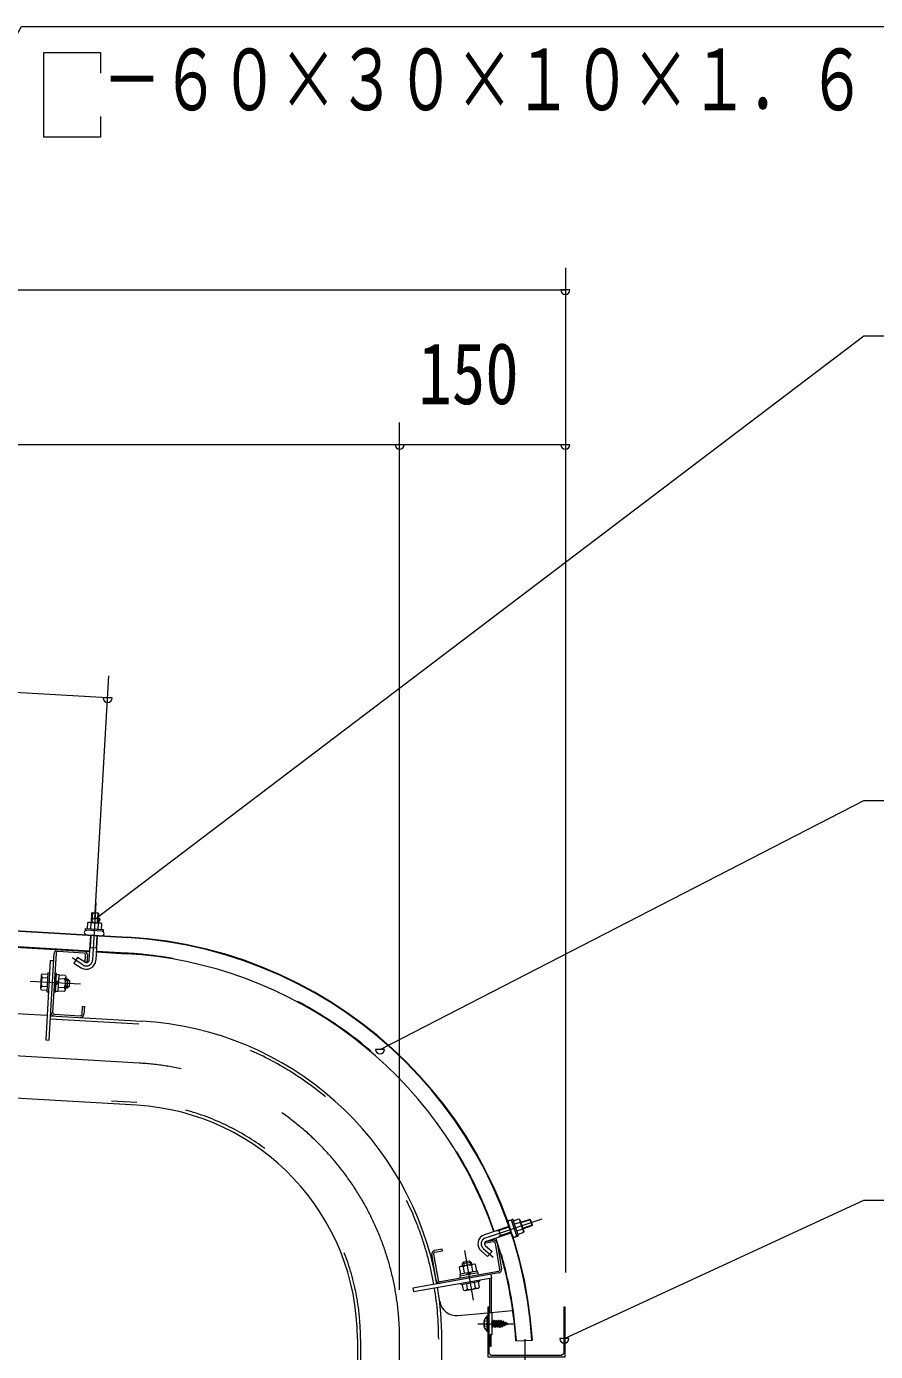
# Model space of a CAD drawing. Units: millimetres, scale not verified. Extents: x -22989 to 22993, y -10500 to 10500.
# Drawn here: x 16938 to 18858, y 5449 to 8445 of the extents above; entities that cross this region are included whole.
import ezdxf
from ezdxf.enums import TextEntityAlignment as Align

# ---------------------------------------------------------------- set-up
doc = ezdxf.new("R2010")
doc.units = ezdxf.units.MM
doc.header["$LTSCALE"] = 50
doc.linetypes.add('USER2', pattern=[10, 4, -6])
doc.linetypes.add('USER3', pattern=[24, 12, -5, 2, -5])
for name, color, linetype, lineweight in [('0-6_2-02BOLD', 7, 'Continuous', 18), ('0-7_2-12HIDDEN', 3, 'USER2', 18), ('0-8_2-22CENTER', 3, 'USER3', 18), ('0-9_2-42THIN', 4, 'Continuous', 18), ('0-A_2-52DIM', 3, 'Continuous', 18)]:
    doc.layers.add(name, color=color, linetype=linetype, lineweight=lineweight)
doc.styles.add('ＭＳ ゴシック', font='')
doc.styles.get('ＭＳ ゴシック').set_extended_font_data('MS Gothic')

msp = doc.modelspace()

# ---------------------------------------------------------------- linework, layer by layer
at = {"layer": '0-6_2-02BOLD'}
for p, q in [((17166.04, 6384.98), (14645.69, 6530.28)), ((14645.76, 6531.59), (17166.09, 6386.18)), ((17085.9, 6440.99), (17100.85, 6440.16)), ((15754.31, 6430.02), (17080.86, 6353.53)), ((17083.18, 6405.05), (17083.89, 6417.79)), ((17100.14, 6416.91), (17099.43, 6404.08)), ((17079.78, 6334.67), (17082.97, 6389.74)), ((17097.91, 6388.91), (17094.72, 6333.85)), ((17067.67, 6350.32), (17008.69, 6353.76)), ((17081.4, 6362.85), (17096.34, 6361.93)), ((17095.8, 6352.7), (17163.93, 6348.77)), ((16991.55, 6333.71), (16999.54, 6333.25)), ((17004.54, 6350), (16996.77, 6216.2)), ((16985.2, 6293.31), (16973.26, 6294.05)), ((17024.71, 6291.13), (17010.17, 6291.87)), ((17010.71, 6301.3), (17025.25, 6300.45)), ((17031.41, 6291.28), (17026.39, 6291.59)), ((16984.34, 6208.91), (15650.81, 6285.77)), ((16972.18, 6275.3), (16984.11, 6274.66)), ((17003.43, 6261.59), (16999.42, 6261.83)), ((17008.48, 6263.08), (17003.56, 6263.39)), ((17004.41, 6277.84), (17009.63, 6282.54)), ((17009.94, 6287.56), (17004.61, 6282.85)), ((17009.09, 6273.21), (17023.63, 6272.37)), ((17032.88, 6273.73), (17025.46, 6274.14)), ((17026.29, 6289.08), (17033.81, 6288.68)), ((16992.36, 6208.42), (17198.2, 6196.57)), ((17000.53, 6211.94), (17059.5, 6208.6)), ((17187.2, 6006.11), (15631.84, 6095.83)), ((18029.01, 5732.17), (17973.59, 5713.33)), ((18010.91, 5710.22), (18006.11, 5724.36)), ((18054.18, 5741.35), (18042.06, 5737.26)), ((18047.26, 5721.87), (18059.38, 5725.96)), ((18076.5, 5748.21), (18055.63, 5741.17)), ((17993.68, 5697.05), (17976.97, 5694.05)), ((17978.38, 5699.2), (18033.82, 5717.96)), ((18008.57, 5635.75), (17998.38, 5693.85)), ((18002.28, 5694.55), (18012.48, 5636.35)), ((17864.77, 5610.35), (17854.58, 5668.45)), ((17858.48, 5669.15), (17868.77, 5611.05)), ((17877.78, 5680.65), (17861.07, 5677.75)), ((17980.92, 5663.86), (17966.19, 5676.78)), ((17943.97, 5650.95), (17924.28, 5647.45)), ((17928.58, 5626.65), (17926.07, 5640.95)), ((17926.28, 5650.35), (17927.58, 5643.05)), ((17942.37, 5645.65), (17941.07, 5652.95)), ((17944.47, 5644.25), (17946.98, 5629.95)), ((17873.38, 5607.85), (18005.38, 5631.06)), ((17932.88, 5602.05), (17934.98, 5590.25)), ((17933.77, 5622.55), (17937.77, 5628.35)), ((17942.67, 5629.15), (17938.68, 5623.35)), ((17953.48, 5593.45), (17951.38, 5605.35)), ((17962.68, 5595.15), (17960.57, 5606.95)), ((17963.08, 5607.35), (17962.37, 5611.35)), ((17985.57, 5537.25), (17985.57, 5615.35)), ((17989.28, 5616.05), (17989.28, 5537.25)), ((17989.28, 5537.65), (18036.38, 5541.95)), ((17914.07, 5530.86), (17981.28, 5536.95)), ((17990.87, 5518.25), (17990.52, 5519.13)), ((18001.08, 5519.75), (18003.78, 5504.75)), ((18004.67, 5518.25), (18007.37, 5506.25)), ((18007.97, 5504.75), (18005.27, 5519.75)), ((18006.48, 5519.75), (18009.18, 5504.75)), ((18009.78, 5506.25), (18007.08, 5518.25)), ((18010.07, 5518.25), (18010.67, 5519.75)), ((18011.87, 5519.63), (18014.57, 5505.96)), ((18020.88, 5514.41), (18017.8, 5515.64)), ((18026.28, 5512.25), (18023.78, 5513.25)), ((18024.66, 5511.61), (18026.28, 5512.25)), ((17990.52, 5506.25), (17991.18, 5506.25)), ((17991.78, 5504.75), (17992.98, 5504.75)), ((17993.58, 5506.25), (17996.58, 5506.25)), ((17997.18, 5504.75), (17998.38, 5504.75)), ((18002.58, 5504.75), (18001.97, 5506.25)), ((18015.18, 5507.81), (18018.18, 5509.01)), ((17686.4, 5477.35), (17686.4, 4609.93)), ((17877.15, 4609.93), (17877.15, 5477.35)), ((18044.71, 5473.84), (18082.2, 5475.28))]:
    msp.add_line(p, q, dxfattribs=at)
for points in [[(17084.65, 6419.02), (17085.9, 6440.99), (17087.26, 6442.24), (17099.69, 6441.52), (17100.85, 6440.16), (17099.59, 6418.19)], [(17107.55, 6403.59), (17108.26, 6416.43), (17106.11, 6417.74), (17078.02, 6419.37), (17075.87, 6418.28), (17075.06, 6405.44)], [(16991.55, 6333.71), (16981.15, 6154.01), (16989.17, 6153.55), (17000.52, 6350.24)], [(17069.57, 6329.58), (17053.35, 6340.26), (17045.12, 6327.74), (17061.34, 6317.05)], [(17075.44, 6345.92), (17074.4, 6328.86), (17070.39, 6329.11), (17071.44, 6346.06)], [(16983.57, 6265.23), (16971.64, 6265.97), (16970.02, 6269.01), (16971.91, 6300.51), (16973.8, 6303.38), (16985.74, 6302.74)], [(16989.85, 6305), (16985.94, 6305.25), (16983.46, 6262.82), (16987.48, 6262.58)], [(17003.43, 6261.59), (17005.9, 6304.01), (17001.89, 6304.26)], [(17005.77, 6302.31), (17010.78, 6302), (17008.48, 6263.08)], [(17025.25, 6300.45), (17026.77, 6297.31), (17024.98, 6265.92), (17023.09, 6262.94), (17008.55, 6263.79)], [(17025.26, 6271.63), (17030.27, 6271.32), (17031.41, 6291.28), (17034.96, 6287.32), (17034.24, 6274.88), (17030.27, 6271.32)], [(17063.66, 6212.36), (17064.71, 6229.32), (17068.63, 6229.07), (17067.67, 6212.12)], [(18039.47, 5744.96), (18051.59, 5749.04), (18053.46, 5747.41), (18062.5, 5720.77), (18062.08, 5718.28), (18049.86, 5714.18)], [(18060.44, 5726.93), (18081.3, 5734.08), (18082.08, 5735.61), (18078.04, 5747.44), (18076.5, 5748.21), (18081.3, 5734.08)], [(17976.97, 5694.05), (17976.28, 5698.05), (17992.98, 5700.95)], [(17861.78, 5673.75), (17878.48, 5676.76), (17877.78, 5680.65)], [(17976.1, 5688.01), (17990.81, 5675.2), (17980.92, 5663.86)], [(17956.27, 5631.55), (17953.77, 5645.85), (17950.47, 5647.05), (17919.48, 5641.55), (17916.78, 5639.35), (17919.27, 5625.05)], [(17919.48, 5619.95), (17918.57, 5624.95), (17956.97, 5631.65), (17957.88, 5626.75)], [(17925.07, 5642.55), (17924.28, 5647.45), (17927.28, 5651.85), (17939.58, 5654.05), (17943.97, 5650.95), (17944.78, 5646.05)], [(18006.07, 5627.15), (17811.98, 5592.95), (17813.37, 5585.05), (17990.67, 5616.25), (17989.28, 5624.15)], [(17960.27, 5623.15), (17959.57, 5627.05), (17917.78, 5619.65), (17918.38, 5615.75)], [(17963.08, 5607.35), (17921.17, 5599.95), (17920.47, 5603.95)], [(17923.68, 5600.45), (17925.77, 5588.55), (17928.98, 5587.45), (17959.98, 5592.85), (17962.68, 5595.15)], [(17981.28, 5494.55), (17980.23, 5494.55), (17980.23, 5529.95), (17981.28, 5529.95)], [(17984.27, 5537.25), (17990.58, 5537.25), (17990.58, 5487.26), (17984.27, 5487.26)], [(17993.88, 5518.25), (17990.87, 5518.25), (17993.58, 5506.25), (17992.98, 5504.75), (17990.52, 5518.36)], [(17990.52, 5511.7), (17991.78, 5504.75), (17991.18, 5506.25), (17990.52, 5509.15)], [(18015.47, 5516.57), (18012.48, 5517.77), (18011.87, 5519.63), (18010.67, 5519.75), (18013.37, 5505.48), (18012.77, 5506.85), (18010.07, 5518.25), (18007.08, 5518.25), (18006.48, 5519.75), (18005.27, 5519.75), (18004.67, 5518.25), (18001.68, 5518.25), (18004.38, 5506.25), (18003.78, 5504.75), (18002.58, 5504.75), (17999.88, 5519.75), (17999.28, 5518.25), (17996.28, 5518.25), (17995.68, 5519.75), (17994.48, 5519.75), (17997.18, 5504.75), (17996.58, 5506.25), (17993.88, 5518.25), (17994.48, 5519.75)], [(17995.68, 5519.75), (17998.38, 5504.75), (17998.98, 5506.25), (17996.28, 5518.25)], [(17998.98, 5506.25), (18001.97, 5506.25), (17999.28, 5518.25)], [(17999.88, 5519.75), (18001.08, 5519.75), (18001.68, 5518.25)], [(18013.37, 5505.48), (18014.57, 5505.96), (18015.18, 5507.81), (18012.48, 5517.77)], [(18018.78, 5507.64), (18018.18, 5509.01), (18015.47, 5516.57), (18016.07, 5517.95)], [(18020.57, 5509.97), (18019.97, 5508.12), (18017.27, 5517.47), (18016.07, 5517.95), (18018.78, 5507.64), (18019.97, 5508.12)], [(18017.87, 5515.61), (18020.57, 5509.97), (18023.56, 5511.17)], [(18023.58, 5511.17), (18020.88, 5514.41), (18021.48, 5515.79), (18022.68, 5515.31), (18025.38, 5510.28), (18024.18, 5509.8), (18021.48, 5515.79)], [(17985.57, 5487.26), (17985.57, 5461.65), (17989.28, 5461.65), (17989.28, 5487.26)], [(18004.38, 5506.25), (18007.37, 5506.25), (18007.97, 5504.75), (18009.18, 5504.75), (18009.78, 5506.25), (18011.27, 5506.25), (18012.77, 5506.85)]]:
    msp.add_lwpolyline(points, dxfattribs=at)
for points in [[(17111.02, 6399.42), (17071.1, 6401.69), (17071.35, 6405.7), (17111.26, 6403.43)], [(18051.11, 5710.63), (18038.21, 5748.51), (18034.47, 5747.22), (18047.36, 5709.34)], [(17984.27, 5549.75), (17981.28, 5549.75), (17981.28, 5437.25), (18156.28, 5437.25), (18156.28, 5549.75), (18153.27, 5549.75), (18153.27, 5445.25), (18148.28, 5440.25), (17989.28, 5440.25), (17984.27, 5445.25)]]:
    msp.add_lwpolyline(points, close=True, dxfattribs=at)
for centre, radius, start, end in [((17079.51, 6412.12), 7.2, 52.31573, 112.31573), ((17090.6, 6391.73), 26.9, 69.11203, 104.28795), ((17103.88, 6410.75), 7.2, 61.08424, 121.08424), ((17073.3, 6396.57), 5, 86.6998, 266.69981), ((17108.3, 6394.51), 5, 266.70062, 86.70061), ((17109.19, 5412.89), 973.75, 3.66928, 86.7), ((17109.19, 5412.89), 975, 3.66928, 86.7), ((17008.55, 6349.75), 8, 86.6973, 176.70264), ((17008.55, 6349.75), 4, 86.6973, 176.6973), ((17067.42, 6346.31), 8, 356.70145, 86.70122), ((17073.16, 6335.12), 21.5, 236.7, 356.7), ((17067.42, 6346.31), 4, 356.70923, 86.70122), ((17073.16, 6335.12), 6.6, 236.7, 356.7), ((17109.19, 5412.89), 937.5, 19.15445, 86.7), ((16997.09, 6283.26), 26.1, 155.67365, 197.72446), ((16979, 6298.38), 7.2, 176.69905, 217.42587), ((16999.8, 6283.17), 26.1, 335.67365, 17.72446), ((17019.51, 6296.13), 7.2, 315.97221, 356.69905), ((16977.38, 6270.29), 7.2, 135.97223, 176.69905), ((17017.9, 6267.95), 7.2, 356.69907, 37.42587), ((17000.78, 6215.95), 8, 176.6973, 266.68846), ((17000.78, 6215.95), 4, 176.6973, 266.68846), ((17059.65, 6212.51), 8, 266.69951, 356.70207), ((17059.65, 6212.51), 4, 266.69951, 356.70921), ((17156.77, 5477.35), 720.4, 9.99998, 86.70386), ((17156.77, 5477.35), 529.6, 0, 86.70386), ((18031.71, 5741.6), 4.42, 18.80226, 199.61011), ((18047.3, 5743.33), 7.2, 344.33989, 44.33989), ((18032.54, 5725.48), 26.9, 1.13916, 36.31508), ((18055.1, 5720.24), 7.2, 353.10841, 53.1084), ((17980.5, 5692.94), 21.5, 108.72787, 228.72787), ((17980.5, 5692.94), 6.6, 108.72173, 228.72173), ((17994.38, 5693.15), 8, 10.0014, 100.00119), ((17994.38, 5693.15), 4, 10.0014, 99.99344), ((17109.19, 5412.89), 937.5, 3.72806, 18.24078), ((18041.72, 5712.11), 4.45, 197.78821, 18.80226), ((17862.48, 5669.85), 8, 100.00056, 190.00311), ((17862.48, 5669.85), 4, 99.99344, 190.00311), ((17922.38, 5634.75), 7.2, 59.27232, 99.99915), ((17939.48, 5618.55), 26.1, 78.97723, 121.02805), ((17950.08, 5639.65), 7.2, 99.99915, 140.72595), ((18004.67, 5635.05), 4, 280.00536, 10.00534), ((18004.67, 5635.05), 8, 280, 10.00534), ((17872.68, 5611.75), 8, 190.00107, 280.00534), ((17872.68, 5611.75), 4, 190.01419, 280.00534), ((17156.77, 5477.35), 720.4, 0, 9.36368), ((17929.37, 5594.75), 7.2, 280.00275, 320.72954), ((17939.98, 5615.85), 26.1, 258.97453, 301.02534), ((17957.17, 5599.65), 7.2, 239.27589, 280.00275), ((17909.88, 5568.15), 37.5, 187.75275, 276.44835), ((17995.08, 5512.25), 23.1, 129.98303, 230.0168), ((17983.53, 5512.25), 11.55, 137.75334, 222.24648)]:
    msp.add_arc(centre, radius, start, end, dxfattribs=at)
at = {"layer": '0-7_2-12HIDDEN'}
for p, q in [((17080.91, 6354.83), (15754.39, 6431.32)), ((17163.98, 6350.07), (17095.85, 6353.9)), ((15650.41, 6278.82), (16983.91, 6201.89)), ((16991.93, 6201.4), (17197.87, 6189.56)), ((15632.24, 6102.78), (17187.63, 6013.13)), ((17693.4, 5477.35), (17693.4, 4609.93)), ((17870.15, 4609.93), (17870.15, 5477.35))]:
    msp.add_line(p, q, dxfattribs=at)
for centre, radius, start, end in [((17109.19, 5412.89), 938.75, 19.15395, 86.7), ((17156.77, 5477.35), 713.4, 9.99994, 86.70386), ((17156.77, 5477.35), 536.6, 0, 86.70386), ((17109.19, 5412.89), 938.75, 3.72806, 18.24139), ((17156.77, 5477.35), 713.4, 0, 9.35741)]:
    msp.add_arc(centre, radius, start, end, dxfattribs=at)
at = {"layer": '0-8_2-22CENTER'}
for p, q in [((17094.65, 6463.44), (17087.2, 6334.26)), ((17065.5, 6323.32), (17040.97, 6339.49)), ((17059.58, 6279.66), (16946.04, 6286.2)), ((17192.75, 6101.39), (15620.61, 6192.01)), ((17975.97, 5706.31), (18104.29, 5749.75)), ((17948.88, 5565.55), (17929.08, 5677.55)), ((17971.19, 5682.4), (17993.29, 5663.03)), ((17959.07, 5512.25), (18038.98, 5512.25)), ((17781.78, -899.96), (17781.78, 5477.35))]:
    msp.add_line(p, q, dxfattribs=at)
msp.add_lwpolyline([(18065.29, 5477.35), (18065.29, 1409.63), (18372.15, 1297.94)], dxfattribs=at)
for centre, radius, start, end in [((17073.16, 6335.12), 14.1, 236.7, 356.7), ((17156.77, 5477.35), 625, 0, 86.70386), ((17980.5, 5692.94), 14.1, 108.73015, 228.73015)]:
    msp.add_arc(centre, radius, start, end, dxfattribs=at)
at = {"layer": '0-9_2-42THIN'}
for p, q in [((17087.26, 6442.24), (17085.85, 6418.97)), ((17098.38, 6418.25), (17099.69, 6441.52)), ((18078.04, 5747.44), (18056.01, 5740.01)), ((18060.05, 5728.19), (18082.08, 5735.61))]:
    msp.add_line(p, q, dxfattribs=at)
for points in [[(17081.08, 6358.14), (17082.6, 6362.8), (17084.17, 6389.68)], [(17096.71, 6388.96), (17095.14, 6362.08), (17096.12, 6357.32)], [(18001.68, 5722.87), (18006.49, 5723.2), (18029.42, 5730.98)], [(18033.43, 5719.13), (18010.53, 5711.38), (18006.48, 5708.73)]]:
    msp.add_lwpolyline(points, dxfattribs=at)
at = {"layer": '0-A_2-52DIM'}
for p, q in [((17105.46, 8241.76), (17105.46, 8194.94)), ((18156.78, 7899.33), (18156.78, 5627.7)), ((14556.78, 7849.33), (18156.78, 7849.33)), ((18166.78, 7849.33), (18146.78, 7849.33)), ((18831.77, 7744.93), (17094.4, 6427.52)), ((20831.77, 7744.93), (18831.77, 7744.93)), ((17781.78, 5588.64), (17781.78, 7549.33)), ((18156.78, 7499.33), (14556.78, 7499.33)), ((17791.78, 7499.33), (17771.78, 7499.33)), ((18166.78, 7499.33), (18146.78, 7499.33)), ((17121.37, 6926.91), (14676.69, 7067.87)), ((17092.59, 6427.74), (17124.25, 6976.83)), ((17131.37, 6926.91), (17111.37, 6926.91)), ((17104.4, 6427.52), (17084.4, 6427.52)), ((17747.58, 6132.39), (17727.58, 6132.39)), ((18164.51, 5478.5), (18144.51, 5478.5))]:
    msp.add_line(p, q, dxfattribs=at)
for points in [[(15724.8, 6298.37), (16926.68, 8444.93), (19076.67, 8444.93)], [(17105.46, 8194.94), (16976.68, 8194.94), (16976.68, 8386.37), (17105.46, 8386.37), (17105.46, 8339.56)], [(17737.57, 6132.39), (18831.77, 6694.93), (21431.77, 6694.93)], [(18154.51, 5478.5), (18831.77, 5791.9), (20531.77, 5791.9)]]:
    msp.add_lwpolyline(points, dxfattribs=at)
for centre in [(18156.78, 7849.33), (17781.78, 7499.33), (18156.78, 7499.33), (17121.37, 6926.91), (17094.4, 6427.52), (17737.58, 6132.39), (18154.51, 5478.5)]:
    msp.add_arc(centre, 10, 180, 0, dxfattribs=at)

# ---------------------------------------------------------------- texts
at = {"layer": '0-A_2-52DIM', "color": 7, "style": 'ＭＳ ゴシック'}
for s, width, p in [('\u3000－６０×３０×１０×１．６', 0.7, (16976.68, 8213.93)), ('150', 0.8, (17823.9, 7549.33))]:
    msp.add_text(s, height=139.3, dxfattribs=dict(at, width=width)).set_placement(p, align=Align.BOTTOM_LEFT)

doc.saveas('drawing.dxf')
